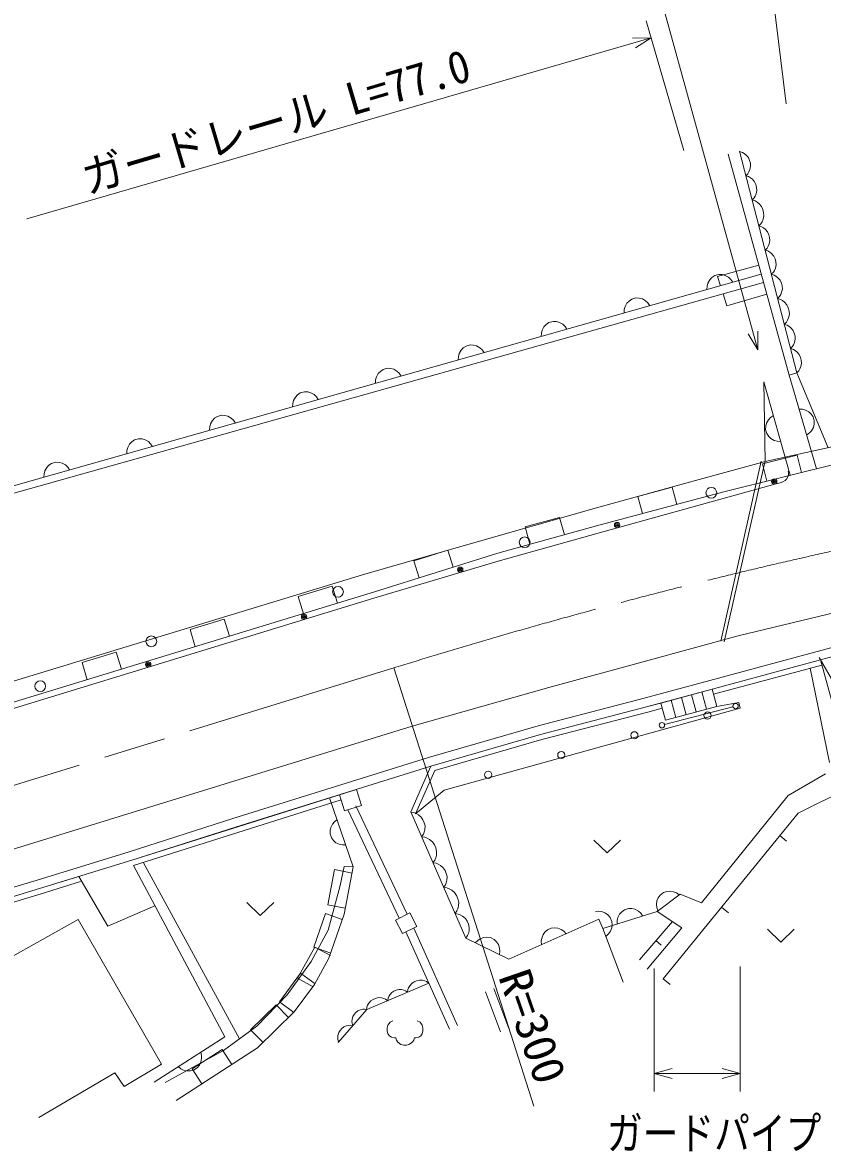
# Model space of a CAD drawing. Units: millimetres, scale not verified. Extents: x 40000 to 680000, y 20000 to 380000.
# Drawn here: x 170758 to 215554, y 251303 to 314538 of the extents above; entities that cross this region are included whole.
import ezdxf
from ezdxf.enums import TextEntityAlignment as Align

# ---------------------------------------------------------------- set-up
doc = ezdxf.new("R2010")
doc.units = ezdxf.units.MM
doc.header["$LTSCALE"] = 1000
doc.linetypes.add('CHAIN', pattern=[18.5, 12, -1.5, 3.5, -1.5])
for name, color, linetype, lineweight in [('M-BGD', 7, 'Continuous', 13), ('M-BGD-EXST', 7, 'Continuous', 13), ('M-BMK', 2, 'CHAIN', 13), ('M-STR-HTXT', 7, 'Continuous', 13), ('M-STR-STRC', 7, 'Continuous', 13)]:
    doc.layers.add(name, color=color, linetype=linetype, lineweight=lineweight)
doc.styles.add('ＭＳ ゴシック', font='')
doc.styles.get('ＭＳ ゴシック').set_extended_font_data('MS Gothic')

msp = doc.modelspace()

# ---------------------------------------------------------------- linework, layer by layer
at = {"layer": 'M-BGD'}
for p, q in [((214120, 294918), (210910, 307327)), ((213696, 294779), (210273, 307159)), ((211071, 307264), (210915, 307310)), ((211174, 307204), (211071, 307264)), ((211283, 307117), (211174, 307204)), ((211406, 306975), (211283, 307117)), ((211476, 306819), (211406, 306975)), ((211518, 306657), (211476, 306819)), ((211265, 305955), (211380, 306071)), ((211380, 306071), (211440, 306174)), ((211440, 306174), (211493, 306303)), ((211493, 306303), (211533, 306487)), ((211533, 306487), (211518, 306657)), ((211422, 305909), (211265, 305955)), ((211524, 305849), (211422, 305909)), ((211634, 305761), (211524, 305849)), ((211757, 305620), (211634, 305761)), ((211826, 305464), (211757, 305620)), ((211868, 305301), (211826, 305464)), ((211730, 304716), (211791, 304818)), ((211791, 304818), (211844, 304948)), ((211844, 304948), (211883, 305132)), ((211883, 305132), (211868, 305301)), ((211616, 304600), (211730, 304716)), ((211784, 304550), (211616, 304600)), ((211893, 304486), (211784, 304550)), ((212011, 304392), (211893, 304486)), ((212143, 304240), (212011, 304392)), ((212217, 304073), (212143, 304240)), ((212262, 303899), (212217, 304073)), ((212236, 303521), (212278, 303717)), ((212278, 303717), (212262, 303899)), ((211992, 303147), (212114, 303272)), ((212148, 303101), (211992, 303147)), ((212114, 303272), (212179, 303382)), ((212250, 303041), (212148, 303101)), ((212179, 303382), (212236, 303521)), ((212360, 302954), (212250, 303041)), ((212483, 302812), (212360, 302954)), ((212552, 302656), (212483, 302812)), ((212594, 302494), (212552, 302656)), ((212570, 302140), (212609, 302324)), ((212609, 302324), (212594, 302494)), ((212342, 301792), (212457, 301908)), ((212499, 301746), (212342, 301792)), ((212457, 301908), (212517, 302011)), ((212601, 301686), (212499, 301746)), ((212517, 302011), (212570, 302140)), ((212710, 301598), (212601, 301686)), ((212834, 301457), (212710, 301598)), ((212903, 301301), (212834, 301457)), ((212945, 301138), (212903, 301301)), ((212960, 300969), (212945, 301138)), ((212129, 300446), (161069, 285988)), ((209752, 300428), (209521, 300363)), ((209677, 300305), (211992, 300944)), ((209942, 300419), (209752, 300428)), ((210110, 300374), (209942, 300419)), ((210296, 300270), (210110, 300374)), ((212693, 300437), (212807, 300553)), ((212849, 300390), (212693, 300437)), ((212807, 300553), (212867, 300655)), ((212952, 300330), (212849, 300390)), ((212867, 300655), (212921, 300785)), ((212921, 300785), (212960, 300969)), ((161226, 285641), (212258, 299981)), ((209095, 299774), (209087, 299585)), ((209141, 299943), (209095, 299774)), ((209245, 300128), (209141, 299943)), ((209364, 300256), (209245, 300128)), ((209521, 300363), (209364, 300256)), ((209846, 299800), (209677, 300305)), ((210423, 300150), (210296, 300270)), ((210530, 299993), (210423, 300150)), ((213061, 300243), (212952, 300330)), ((213184, 300101), (213061, 300243)), ((213254, 299945), (213184, 300101)), ((213296, 299783), (213254, 299945)), ((213311, 299613), (213296, 299783)), ((205110, 299114), (204879, 299048)), ((205300, 299105), (205110, 299114)), ((205469, 299059), (205300, 299105)), ((210197, 298666), (209995, 299345)), ((212442, 299317), (210197, 298666)), ((213043, 299081), (213158, 299198)), ((213158, 299198), (213218, 299300)), ((213218, 299300), (213271, 299429)), ((213271, 299429), (213311, 299613)), ((204499, 298629), (204454, 298460)), ((204603, 298814), (204499, 298629)), ((204723, 298941), (204603, 298814)), ((204879, 299048), (204723, 298941)), ((205654, 298956), (205469, 299059)), ((205781, 298836), (205654, 298956)), ((205888, 298679), (205781, 298836)), ((213211, 299032), (213043, 299081)), ((213321, 298967), (213211, 299032)), ((213438, 298873), (213321, 298967)), ((213570, 298722), (213438, 298873)), ((213644, 298555), (213570, 298722)), ((213689, 298381), (213644, 298555)), ((204454, 298460), (204445, 298270)), ((213542, 297754), (213606, 297863)), ((213606, 297863), (213663, 298002)), ((213663, 298002), (213705, 298199)), ((213705, 298199), (213689, 298381)), ((199857, 297314), (199812, 297145)), ((199961, 297500), (199857, 297314)), ((200081, 297627), (199961, 297500)), ((200238, 297734), (200081, 297627)), ((200468, 297799), (200238, 297734)), ((200658, 297790), (200468, 297799)), ((200827, 297745), (200658, 297790)), ((201012, 297641), (200827, 297745)), ((201140, 297521), (201012, 297641)), ((201246, 297365), (201140, 297521)), ((213419, 297629), (213542, 297754)), ((213575, 297583), (213419, 297629)), ((213678, 297523), (213575, 297583)), ((213787, 297435), (213678, 297523)), ((213911, 297294), (213787, 297435)), ((213980, 297138), (213911, 297294)), ((199812, 297145), (199803, 296956)), ((213944, 296492), (213998, 296622)), ((214022, 296975), (213980, 297138)), ((213998, 296622), (214037, 296806)), ((214037, 296806), (214022, 296975)), ((195216, 296000), (195170, 295831)), ((195319, 296185), (195216, 296000)), ((195439, 296313), (195319, 296185)), ((195596, 296419), (195439, 296313)), ((195827, 296485), (195596, 296419)), ((196016, 296476), (195827, 296485)), ((196185, 296430), (196016, 296476)), ((196370, 296327), (196185, 296430)), ((196498, 296207), (196370, 296327)), ((196604, 296050), (196498, 296207)), ((213769, 296274), (213884, 296390)), ((213926, 296227), (213769, 296274)), ((213884, 296390), (213944, 296492)), ((214028, 296167), (213926, 296227)), ((214138, 296080), (214028, 296167)), ((214261, 295938), (214138, 296080)), ((214330, 295782), (214261, 295938)), ((195170, 295831), (195161, 295642)), ((214372, 295620), (214330, 295782)), ((214348, 295266), (214387, 295450)), ((214387, 295450), (214372, 295620)), ((190574, 294686), (190528, 294517)), ((190677, 294871), (190574, 294686)), ((190797, 294998), (190677, 294871)), ((190954, 295105), (190797, 294998)), ((191185, 295170), (190954, 295105)), ((191374, 295162), (191185, 295170)), ((191543, 295116), (191374, 295162)), ((191728, 295012), (191543, 295116)), ((191856, 294893), (191728, 295012)), ((191963, 294736), (191856, 294893)), ((213696, 294779), (214120, 294918)), ((215229, 289543), (213696, 294779)), ((214120, 294918), (214235, 295035)), ((214120, 294918), (215872, 290724)), ((214235, 295035), (214295, 295137)), ((214295, 295137), (214348, 295266)), ((190528, 294517), (190519, 294327)), ((212267, 294421), (213756, 289179)), ((212267, 294421), (212352, 289954)), ((186036, 293556), (185932, 293371)), ((186155, 293684), (186036, 293556)), ((186312, 293791), (186155, 293684)), ((186543, 293856), (186312, 293791)), ((186733, 293847), (186543, 293856)), ((186901, 293801), (186733, 293847)), ((187087, 293698), (186901, 293801)), ((187214, 293578), (187087, 293698)), ((187321, 293421), (187214, 293578)), ((185886, 293202), (185878, 293013)), ((185932, 293371), (185886, 293202)), ((214441, 292874), (214252, 292881)), ((214611, 292829), (214441, 292874)), ((214797, 292728), (214611, 292829)), ((181394, 292242), (181290, 292057)), ((181514, 292369), (181394, 292242)), ((181670, 292476), (181514, 292369)), ((181901, 292541), (181670, 292476)), ((182091, 292533), (181901, 292541)), ((182260, 292487), (182091, 292533)), ((182445, 292384), (182260, 292487)), ((182572, 292264), (182445, 292384)), ((182679, 292107), (182572, 292264)), ((212530, 292287), (212427, 292102)), ((212650, 292415), (212530, 292287)), ((212806, 292521), (212650, 292415)), ((214925, 292609), (214797, 292728)), ((215033, 292453), (214925, 292609)), ((215101, 292223), (215033, 292453)), ((215094, 292033), (215101, 292223)), ((181245, 291888), (181236, 291698)), ((181290, 292057), (181245, 291888)), ((212381, 291933), (212372, 291743)), ((212372, 291743), (212438, 291512)), ((212427, 292102), (212381, 291933)), ((212438, 291512), (212545, 291356)), ((214673, 291441), (214829, 291549)), ((214829, 291549), (214948, 291678)), ((214948, 291678), (215049, 291864)), ((215049, 291864), (215094, 292033)), ((176752, 290927), (176648, 290742)), ((176872, 291055), (176752, 290927)), ((177029, 291162), (176872, 291055)), ((177259, 291227), (177029, 291162)), ((177449, 291218), (177259, 291227)), ((177618, 291173), (177449, 291218)), ((177803, 291069), (177618, 291173)), ((177931, 290949), (177803, 291069)), ((178037, 290793), (177931, 290949)), ((212352, 289954), (217227, 291020)), ((212545, 291356), (212672, 291236)), ((212672, 291236), (212858, 291133)), ((212858, 291133), (213027, 291087)), ((213027, 291087), (213216, 291079)), ((176603, 290573), (176594, 290384)), ((176648, 290742), (176603, 290573)), ((214146, 290303), (212206, 289818)), ((214389, 289333), (214146, 290303)), ((172230, 289741), (172110, 289613)), ((172387, 289847), (172230, 289741)), ((172618, 289913), (172387, 289847)), ((172807, 289904), (172618, 289913)), ((172976, 289858), (172807, 289904)), ((173161, 289755), (172976, 289858)), ((173289, 289635), (173161, 289755)), ((173395, 289478), (173289, 289635)), ((208442, 288888), (212352, 289954)), ((209862, 279886), (212133, 289961)), ((216872, 289954), (209965, 288227)), ((210057, 279842), (212328, 289917)), ((212206, 289818), (212448, 288848)), ((171961, 289259), (171952, 289069)), ((172007, 289428), (171961, 289259)), ((172110, 289613), (172007, 289428)), ((213616, 289091), (213546, 288968)), ((213647, 289203), (213616, 289091)), ((213632, 289406), (213653, 289329)), ((213653, 289329), (213647, 289203)), ((202907, 287364), (208442, 288888)), ((212898, 288684), (202996, 285942)), ((207145, 288511), (205212, 287997)), ((207402, 287545), (207145, 288511)), ((213187, 288764), (212898, 288684)), ((213341, 288807), (213187, 288764)), ((213466, 288883), (213341, 288807)), ((213546, 288968), (213466, 288883)), ((209965, 288227), (202907, 286348)), ((205212, 287997), (205470, 287031)), ((195950, 285384), (202907, 287364)), ((200838, 286816), (198909, 286285)), ((201103, 285852), (200838, 286816)), ((202907, 286348), (197371, 284825)), ((202996, 285942), (197391, 284368)), ((198909, 286285), (199175, 285321)), ((189805, 283606), (195950, 285384)), ((197371, 284825), (190465, 282641)), ((194570, 284988), (192663, 284385)), ((194872, 284035), (194570, 284988)), ((197391, 284368), (190434, 282286)), ((192663, 284385), (192965, 283432)), ((159884, 274478), (189805, 283606)), ((188104, 282966), (186191, 282382)), ((188396, 282009), (188104, 282966)), ((190465, 282641), (160208, 273402)), ((190434, 282286), (160371, 273094)), ((186191, 282382), (186483, 281425)), ((182052, 281118), (180139, 280534)), ((182344, 280162), (182052, 281118)), ((180139, 280534), (180432, 279577)), ((209251, 277682), (216230, 279568)), ((176001, 279270), (174088, 278686)), ((176293, 278314), (176001, 279270)), ((209381, 277199), (216346, 279082)), ((174088, 278686), (174380, 277729)), ((215442, 278838), (209381, 277199)), ((215521, 278548), (209460, 276910)), ((214861, 278370), (215946, 273082)), ((215442, 278838), (214960, 278705)), ((217533, 271211), (215442, 278838)), ((205567, 276687), (209251, 277682)), ((205697, 276204), (209381, 277199)), ((209381, 277199), (206504, 276422)), ((209067, 276079), (208806, 277044)), ((209381, 277199), (209642, 276234)), ((199630, 275142), (205567, 276687)), ((206504, 276422), (205697, 276204)), ((206765, 275457), (206504, 276422)), ((207340, 275612), (207080, 276578)), ((207916, 275768), (207655, 276733)), ((208491, 275923), (208231, 276889)), ((209642, 276234), (210881, 276458)), ((210881, 276458), (210955, 276128)), ((210955, 276128), (194367, 271541)), ((199762, 274660), (205697, 276204)), ((205697, 276204), (199762, 274660)), ((205773, 275914), (199842, 274370)), ((199842, 274370), (205773, 275914)), ((206582, 276133), (205773, 275914)), ((205773, 275914), (206582, 276133)), ((206582, 276133), (206765, 275457)), ((210546, 276215), (206713, 275217)), ((209642, 276234), (206765, 275457)), ((206765, 275457), (209642, 276234)), ((193487, 273364), (199630, 275142)), ((193631, 272885), (199762, 274660)), ((199762, 274660), (193631, 272885)), ((199842, 274370), (193848, 272635)), ((193848, 272635), (199842, 274370)), ((182537, 269947), (193487, 273364)), ((182686, 269469), (193631, 272885)), ((193631, 272885), (192496, 270330)), ((193848, 272635), (192770, 270208)), ((192770, 270208), (193848, 272635)), ((215726, 272458), (213634, 271247)), ((188505, 271285), (176877, 267614)), ((189460, 271583), (188505, 271285)), ((188505, 271285), (188787, 270382)), ((189742, 270680), (189460, 271583)), ((194367, 271541), (192770, 270208)), ((217361, 271838), (214193, 270256)), ((188595, 270999), (176968, 267328)), ((187953, 271113), (189276, 267247)), ((188787, 270382), (189742, 270680)), ((189423, 270654), (192304, 264585)), ((213634, 271247), (208790, 265229)), ((188971, 270440), (191852, 264370)), ((195578, 263247), (192496, 270330)), ((192679, 270285), (192506, 270307)), ((192797, 270238), (192679, 270285)), ((192928, 270164), (192797, 270238)), ((193082, 270035), (192928, 270164)), ((193182, 269882), (193082, 270035)), ((214193, 270256), (206633, 260972)), ((176725, 268090), (182537, 269947)), ((176877, 267614), (182686, 269469)), ((188015, 269450), (187978, 269279)), ((188108, 269641), (188015, 269450)), ((188221, 269775), (188108, 269641)), ((188372, 269890), (188221, 269775)), ((193253, 269717), (193182, 269882)), ((193298, 269540), (193253, 269717)), ((193287, 269339), (193298, 269540)), ((187978, 269279), (187980, 269090)), ((187980, 269090), (188057, 268863)), ((188057, 268863), (188172, 268712)), ((193104, 268932), (193206, 269074)), ((193289, 268908), (193104, 268932)), ((193206, 269074), (193252, 269193)), ((193252, 269193), (193287, 269339)), ((193416, 268858), (193289, 268908)), ((193555, 268779), (193416, 268858)), ((193719, 268641), (193555, 268779)), ((213163, 268992), (213551, 268676)), ((188172, 268712), (188306, 268599)), ((188306, 268599), (188497, 268506)), ((188497, 268506), (188668, 268469)), ((188668, 268469), (188857, 268470)), ((193825, 268478), (193719, 268641)), ((193902, 268302), (193825, 268478)), ((193949, 268113), (193902, 268302)), ((202755, 268745), (203505, 268025)), ((203505, 268025), (204255, 268745)), ((171567, 266505), (176725, 268090)), ((171714, 266027), (176877, 267614)), ((177518, 267502), (182912, 257608)), ((193743, 267465), (193851, 267617)), ((193851, 267617), (193901, 267743)), ((193901, 267743), (193938, 267899)), ((193938, 267899), (193949, 268113)), ((176968, 267328), (182083, 257724)), ((188227, 267088), (187848, 265125)), ((189209, 266899), (188227, 267088)), ((188542, 266201), (188762, 267266)), ((188762, 267266), (189276, 267247)), ((189276, 267247), (188762, 264587)), ((193916, 267442), (193743, 267465)), ((194035, 267396), (193916, 267442)), ((194165, 267322), (194035, 267396)), ((194319, 267192), (194165, 267322)), ((194419, 267039), (194319, 267192)), ((194491, 266874), (194419, 267039)), ((194535, 266697), (194491, 266874)), ((163070, 263943), (171567, 266505)), ((173915, 266704), (171714, 266027)), ((174004, 266417), (171801, 265740)), ((173915, 266704), (175524, 263926)), ((194341, 266090), (194443, 266232)), ((194443, 266232), (194490, 266350)), ((194490, 266350), (194524, 266496)), ((194524, 266496), (194535, 266697)), ((163215, 263464), (171714, 266027)), ((171714, 266027), (163215, 263464)), ((171801, 265740), (163301, 263177)), ((187881, 263706), (188542, 266201)), ((194526, 266065), (194341, 266090)), ((194653, 266016), (194526, 266065)), ((194792, 265937), (194653, 266016)), ((194956, 265799), (194792, 265937)), ((195062, 265636), (194956, 265799)), ((195139, 265460), (195062, 265636)), ((207579, 265706), (206294, 264752)), ((206464, 265663), (206356, 265507)), ((206657, 265806), (206464, 265663)), ((206837, 265865), (206657, 265806)), ((207011, 265882), (206837, 265865)), ((207221, 265852), (207011, 265882)), ((207383, 265785), (207221, 265852)), ((207538, 265676), (207383, 265785)), ((208790, 265229), (207579, 265706)), ((175524, 263926), (178171, 265069)), ((183324, 265240), (184074, 264520)), ((184074, 264520), (184824, 265240)), ((187848, 265125), (188829, 264935)), ((195138, 264901), (195175, 265056)), ((195186, 265271), (195139, 265460)), ((195175, 265056), (195186, 265271)), ((206289, 265346), (206258, 265136)), ((206258, 265136), (206275, 264962)), ((206275, 264962), (206334, 264782)), ((206356, 265507), (206289, 265346)), ((209898, 264982), (210286, 264666)), ((187719, 264628), (187070, 262736)), ((188665, 264303), (187719, 264628)), ((188762, 264587), (187918, 262128)), ((192454, 264671), (191647, 264267)), ((192836, 263908), (192454, 264671)), ((194980, 264623), (195088, 264774)), ((195153, 264600), (194980, 264623)), ((195088, 264774), (195138, 264901)), ((195272, 264553), (195153, 264600)), ((195402, 264479), (195272, 264553)), ((195557, 264350), (195402, 264479)), ((195656, 264197), (195557, 264350)), ((203032, 264760), (202843, 264744)), ((203205, 264736), (203032, 264760)), ((203402, 264657), (203205, 264736)), ((206294, 264752), (203248, 263798)), ((203544, 264555), (203402, 264657)), ((203670, 264413), (203544, 264555)), ((203765, 264192), (203670, 264413)), ((204100, 264410), (204059, 264240)), ((204198, 264598), (204100, 264410)), ((204315, 264729), (204198, 264598)), ((204468, 264840), (204315, 264729)), ((204697, 264912), (204468, 264840)), ((204887, 264908), (204697, 264912)), ((205057, 264867), (204887, 264908)), ((205245, 264769), (205057, 264867)), ((205376, 264653), (205245, 264769)), ((205487, 264499), (205376, 264653)), ((206294, 264752), (207689, 263834)), ((169872, 262055), (173872, 264293)), ((173872, 264293), (178533, 256183)), ((186927, 261944), (187881, 263706)), ((191647, 264267), (192028, 263504)), ((192028, 263504), (192836, 263908)), ((192675, 263804), (195126, 258351)), ((195728, 264032), (195656, 264197)), ((195772, 263855), (195728, 264032)), ((195761, 263654), (195772, 263855)), ((203028, 264311), (198001, 262073)), ((200148, 263719), (200008, 263591)), ((200368, 263816), (200148, 263719)), ((200557, 263835), (200368, 263816)), ((200730, 263814), (200557, 263835)), ((200928, 263738), (200730, 263814)), ((201071, 263637), (200928, 263738)), ((203248, 263798), (203028, 264311)), ((203248, 263798), (204386, 260788)), ((203678, 263633), (203757, 263830)), ((203757, 263830), (203780, 264003)), ((203780, 264003), (203765, 264192)), ((204059, 264240), (204056, 264050)), ((205303, 262036), (207154, 264186)), ((207689, 263834), (205744, 261522)), ((212480, 263754), (213230, 263034)), ((213230, 263034), (213980, 263754)), ((192219, 263599), (194670, 258146)), ((195578, 263247), (195680, 263390)), ((198001, 262073), (195578, 263247)), ((195680, 263390), (195727, 263508)), ((195727, 263508), (195761, 263654)), ((196247, 263123), (196115, 262987)), ((196394, 263219), (196247, 263123)), ((196594, 263288), (196394, 263219)), ((196768, 263304), (196594, 263288)), ((196956, 263279), (196768, 263304)), ((197172, 263175), (196956, 263279)), ((197308, 263042), (197172, 263175)), ((199832, 263250), (199811, 263076)), ((199811, 263076), (199829, 262887)), ((199908, 263448), (199832, 263250)), ((200008, 263591), (199908, 263448)), ((201199, 263497), (201071, 263637)), ((203434, 263365), (203575, 263491)), ((203575, 263491), (203678, 263633)), ((206228, 263111), (206525, 262856)), ((187120, 262752), (186156, 261000)), ((187070, 262736), (188015, 262412)), ((187996, 262270), (187120, 262752)), ((197404, 262896), (197308, 263042)), ((197473, 262695), (197404, 262896)), ((197464, 262333), (197489, 262521)), ((197489, 262521), (197473, 262695)), ((185569, 260073), (186927, 261944)), ((187918, 262128), (187111, 260660)), ((186331, 261288), (185143, 259679)), ((187136, 260694), (186331, 261288)), ((187111, 260660), (185973, 259119)), ((186156, 261000), (187032, 260518)), ((193508, 260733), (190047, 259247)), ((192439, 260585), (192374, 260473)), ((192552, 260719), (192439, 260585)), ((192685, 260804), (192552, 260719)), ((192828, 260866), (192685, 260804)), ((192982, 260903), (192828, 260866)), ((193156, 260893), (192982, 260903)), ((193282, 260863), (193156, 260893)), ((193385, 260822), (193282, 260863)), ((193508, 260733), (193385, 260822)), ((206633, 260972), (207021, 260656)), ((183881, 258311), (185569, 260073)), ((190684, 259917), (190531, 259879)), ((190859, 259907), (190684, 259917)), ((190985, 259876), (190859, 259907)), ((191267, 259980), (191229, 259885)), ((191327, 260084), (191267, 259980)), ((191431, 260207), (191327, 260084)), ((191554, 260286), (191431, 260207)), ((191686, 260343), (191554, 260286)), ((191828, 260377), (191686, 260343)), ((191988, 260368), (191828, 260377)), ((192105, 260340), (191988, 260368)), ((192200, 260302), (192105, 260340)), ((192313, 260220), (192200, 260302)), ((192333, 260370), (192313, 260220)), ((192374, 260473), (192333, 260370)), ((197533, 258006), (196689, 260245)), ((198001, 258183), (197156, 260421)), ((184958, 259524), (183531, 258122)), ((185659, 258810), (184958, 259524)), ((185143, 259679), (185948, 259085)), ((189807, 259266), (189690, 259241)), ((189909, 259272), (189807, 259266)), ((190047, 259247), (189909, 259272)), ((190036, 259384), (190016, 259234)), ((190077, 259487), (190036, 259384)), ((190142, 259599), (190077, 259487)), ((190254, 259732), (190142, 259599)), ((190388, 259818), (190254, 259732)), ((190531, 259879), (190388, 259818)), ((191087, 259835), (190985, 259876)), ((191210, 259747), (191087, 259835)), ((191229, 259885), (191210, 259747)), ((185973, 259119), (183918, 257100)), ((190047, 259247), (188432, 257412)), ((189214, 258701), (189205, 258581)), ((189255, 258856), (189214, 258701)), ((189332, 258980), (189255, 258856)), ((189427, 259089), (189332, 258980)), ((189541, 259181), (189427, 259089)), ((189690, 259241), (189541, 259181)), ((182010, 256954), (183881, 258311)), ((183531, 258122), (184232, 257409)), ((188540, 258080), (188462, 257956)), ((188635, 258188), (188540, 258080)), ((188748, 258280), (188635, 258188)), ((188897, 258340), (188748, 258280)), ((189014, 258365), (188897, 258340)), ((189116, 258371), (189014, 258365)), ((189254, 258346), (189116, 258371)), ((189205, 258581), (189211, 258480)), ((189211, 258480), (189254, 258346)), ((191224, 258378), (191184, 258218)), ((191184, 258218), (191184, 258058)), ((191184, 258058), (191224, 257898)), ((191344, 258538), (191224, 258378)), ((191504, 258618), (191344, 258538)), ((193024, 258538), (192864, 258618)), ((193144, 258378), (193024, 258538)), ((193184, 258218), (193144, 258378)), ((193144, 257898), (193184, 258058)), ((193184, 258058), (193184, 258218)), ((178120, 255192), (182083, 257724)), ((188421, 257800), (188412, 257680)), ((188412, 257680), (188418, 257579)), ((188418, 257579), (188461, 257445)), ((188462, 257956), (188421, 257800)), ((191224, 257898), (191304, 257778)), ((191304, 257778), (191424, 257698)), ((191424, 257698), (191584, 257658)), ((191584, 257658), (191664, 257658)), ((191664, 257658), (191704, 257538)), ((191704, 257538), (191784, 257418)), ((191784, 257418), (191944, 257298)), ((192384, 257298), (192544, 257378)), ((192544, 257378), (192624, 257458)), ((192624, 257458), (192664, 257538)), ((192664, 257538), (192704, 257658)), ((192704, 257658), (192784, 257658)), ((192784, 257658), (192944, 257698)), ((192944, 257698), (193064, 257778)), ((193064, 257778), (193144, 257898)), ((178744, 255155), (182010, 256954)), ((183918, 257100), (179367, 254165)), ((181941, 257015), (180260, 255931)), ((180780, 256678), (180733, 256862)), ((182483, 256175), (181941, 257015)), ((191944, 257298), (192104, 257258)), ((192104, 257258), (192264, 257258)), ((192264, 257258), (192384, 257298)), ((178533, 256183), (176441, 254935)), ((180542, 255992), (180661, 256139)), ((180661, 256139), (180739, 256296)), ((180739, 256296), (180785, 256503)), ((180785, 256503), (180780, 256678)), ((175927, 255706), (171670, 253210)), ((176441, 254935), (175927, 255706)), ((179469, 256054), (179617, 255935)), ((179617, 255935), (179773, 255857)), ((179773, 255857), (179981, 255811)), ((179981, 255811), (180156, 255816)), ((180156, 255816), (180339, 255863)), ((180260, 255931), (180802, 255090)), ((180339, 255863), (180542, 255992))]:
    msp.add_line(p, q, dxfattribs=at)
for centre, radius in [((209333, 288200), 300), ((212858, 288829), 150), ((212858, 288829), 90), ((212858, 288829), 30), ((204057, 286392), 150), ((204057, 286392), 90), ((204057, 286392), 30), ((198879, 285425), 300), ((195270, 283890), 150), ((195270, 283890), 90), ((195270, 283890), 30), ((188424, 282651), 300), ((186527, 281248), 150), ((186527, 281248), 90), ((186527, 281248), 30), ((177969, 279876), 300), ((177794, 278578), 150), ((177794, 278578), 90), ((177794, 278578), 30), ((171749, 277364), 300), ((210691, 276252), 150), ((209121, 275720), 200), ((206567, 275179), 150), ((205025, 274614), 200), ((200929, 273508), 200), ((196833, 272401), 200)]:
    msp.add_circle(centre, radius, dxfattribs=at)
at = {"layer": 'M-BGD-EXST'}
msp.add_line((215377, 278979), (224433, 263120), dxfattribs=at)
at = {"layer": 'M-BMK'}
msp.add_line((162459, 269395), (191545, 278384), dxfattribs=at)
msp.add_arc((281018, -7963), 300000, 94.50577, 107.35223, dxfattribs=at)
at = {"layer": 'M-STR-HTXT'}
for p, q in [((211938, 296212), (205241, 320536)), ((213521, 309983), (212622, 317269)), ((205684, 314640), (207791, 307373)), ((170993, 303539), (205963, 313679)), ((204924, 313670), (205963, 313679)), ((205963, 313679), (205080, 313132)), ((211943, 297251), (211938, 296212)), ((211938, 296212), (211403, 297102)), ((191545, 278384), (199389, 253842)), ((206134, 261549), (206134, 254660)), ((210942, 254660), (210942, 261670)), ((206134, 255660), (207134, 255940)), ((207134, 255380), (206134, 255660)), ((206134, 255660), (210942, 255660)), ((209942, 255940), (210942, 255660)), ((210942, 255660), (209942, 255380))]:
    msp.add_line(p, q, dxfattribs=at)
at = {"layer": 'M-STR-STRC'}
for p, q in [((210845, 280178), (216886, 281646)), ((205652, 278767), (210845, 280178)), ((200232, 277299), (205652, 278767)), ((192584, 275132), (200232, 277299)), ((162491, 265847), (192584, 275132))]:
    msp.add_line(p, q, dxfattribs=at)

# ---------------------------------------------------------------- texts
at = {"layer": 'M-STR-HTXT', "style": 'ＭＳ ゴシック'}
for s, rotation, width, p in [('ガードレール L=77.0', 16.5, 0.95, (174551, 304397)), ('R=300', 289.1, 1.05, (196868, 260924))]:
    msp.add_text(s, height=1833, rotation=rotation, dxfattribs=dict(at, width=width)).set_placement(p, align=Align.BOTTOM_LEFT)
at = {"layer": 'M-STR-HTXT', "style": 'ＭＳ ゴシック', "width": 0.8}
msp.add_text('ガードパイプ', height=1833, dxfattribs=at).set_placement((203490, 250861), align=Align.BOTTOM_LEFT)

doc.saveas('drawing.dxf')
